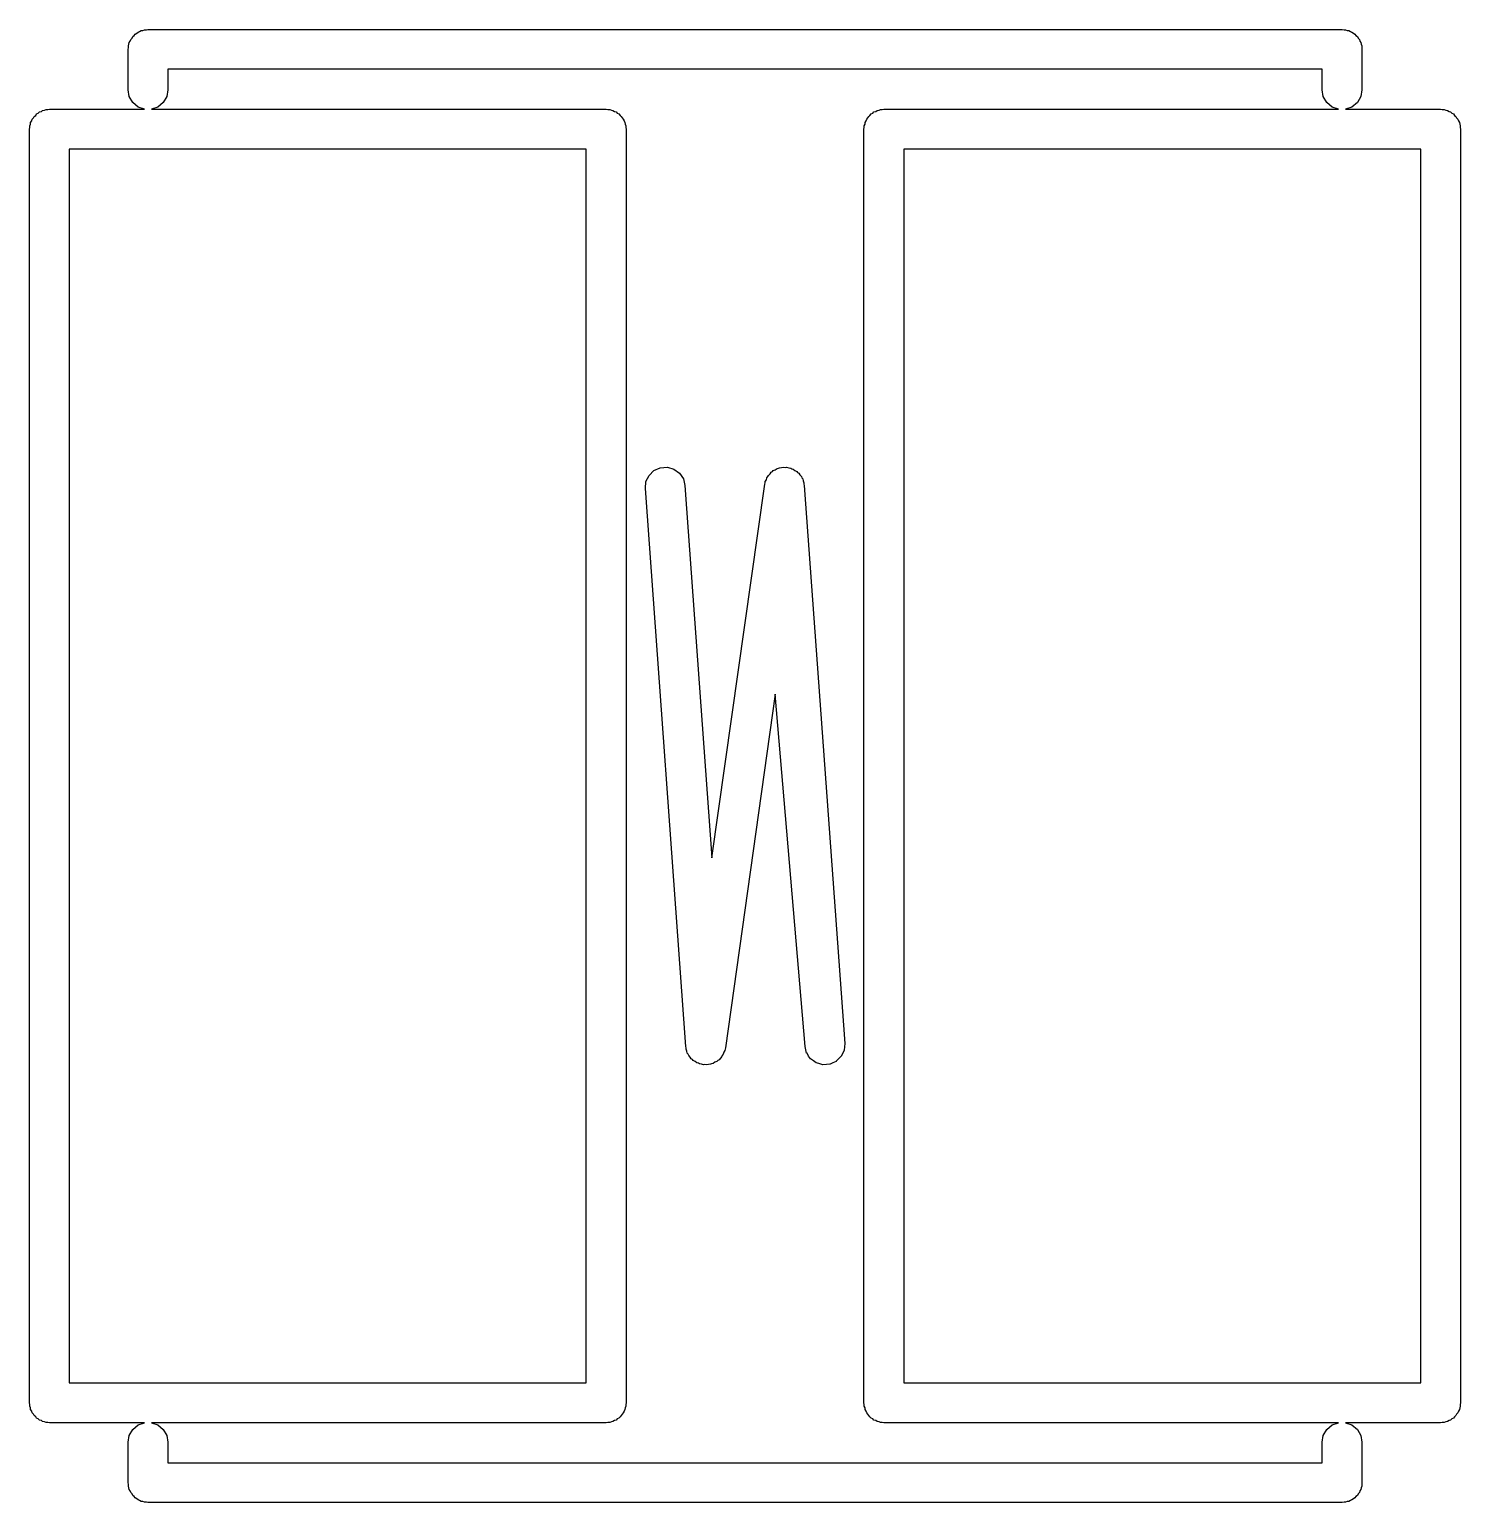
# Model space of a CAD drawing. Extents: x 105.1 to 166.9, y -128.1 to -71.6.
# Drawn here: x 127.695 to 131.293, y -89.346 to -85.644 of the extents above; entities that cross this region are included whole.
import ezdxf

# ---------------------------------------------------------------- set-up
doc = ezdxf.new("R2010")
doc.units = 0
doc.header["$MEASUREMENT"] = 0
doc.layers.add('BLACK', color=7, linetype='CONTINUOUS')

msp = doc.modelspace()

# ---------------------------------------------------------------- linework, layer by layer
at = {"layer": 'Black'}
for p, q in [((127.955, -85.6617), (127.958, -85.6588)), ((127.958, -85.6588), (127.961, -85.6555)), ((127.961, -85.6555), (127.965, -85.6533)), ((127.965, -85.6533), (127.968, -85.6505)), ((127.968, -85.6505), (127.972, -85.649)), ((127.972, -85.649), (127.976, -85.6468)), ((127.976, -85.6468), (127.98, -85.646)), ((127.98, -85.646), (127.984, -85.6446)), ((127.984, -85.6446), (127.989, -85.6446)), ((127.989, -85.6446), (127.993, -85.6438)), ((127.993, -85.6438), (130.995, -85.6438)), ((130.995, -85.6438), (131, -85.6446)), ((131, -85.6446), (131.004, -85.6446)), ((131.004, -85.6446), (131.008, -85.646)), ((131.008, -85.646), (131.012, -85.6468)), ((131.012, -85.6468), (131.016, -85.649)), ((131.016, -85.649), (131.02, -85.6505)), ((131.02, -85.6505), (131.024, -85.6533)), ((131.024, -85.6533), (131.027, -85.6555)), ((131.027, -85.6555), (131.03, -85.6588)), ((131.03, -85.6588), (131.034, -85.6617)), ((127.943, -85.6938), (127.944, -85.6895)), ((127.943, -85.7954), (127.943, -85.6938)), ((127.944, -85.6851), (127.945, -85.681)), ((127.944, -85.6895), (127.944, -85.6851)), ((127.945, -85.681), (127.946, -85.6767)), ((127.946, -85.6767), (127.948, -85.6729)), ((127.948, -85.6729), (127.95, -85.6688)), ((127.95, -85.6688), (127.953, -85.6654)), ((127.953, -85.6654), (127.955, -85.6617)), ((131.034, -85.6617), (131.036, -85.6654)), ((131.036, -85.6654), (131.039, -85.6688)), ((131.039, -85.6688), (131.04, -85.6729)), ((131.04, -85.6729), (131.042, -85.6767)), ((131.042, -85.6767), (131.043, -85.681)), ((131.043, -85.681), (131.045, -85.6851)), ((131.045, -85.6851), (131.045, -85.6895)), ((131.045, -85.6895), (131.045, -85.6938)), ((131.045, -85.6938), (131.045, -85.7954)), ((128.043, -85.7438), (128.043, -85.7954)), ((130.945, -85.7438), (128.043, -85.7438)), ((130.945, -85.7954), (130.945, -85.7438)), ((127.946, -85.8125), (127.943, -85.7954)), ((128.043, -85.7954), (128.04, -85.8125)), ((130.948, -85.8125), (130.945, -85.7954)), ((131.045, -85.7954), (131.042, -85.8125)), ((127.741, -85.8453), (127.745, -85.8445)), ((127.745, -85.8445), (127.984, -85.8445)), ((127.955, -85.8275), (127.946, -85.8125)), ((127.968, -85.8387), (127.955, -85.8275)), ((127.984, -85.8445), (127.968, -85.8387)), ((128.018, -85.8387), (128.002, -85.8445)), ((128.002, -85.8445), (129.145, -85.8445)), ((128.031, -85.8275), (128.018, -85.8387)), ((128.04, -85.8125), (128.031, -85.8275)), ((129.145, -85.8445), (129.149, -85.8453)), ((129.839, -85.8453), (129.843, -85.8445)), ((129.843, -85.8445), (130.986, -85.8445)), ((130.957, -85.8275), (130.948, -85.8125)), ((130.97, -85.8387), (130.957, -85.8275)), ((130.986, -85.8445), (130.97, -85.8387)), ((131.02, -85.8387), (131.004, -85.8445)), ((131.004, -85.8445), (131.243, -85.8445)), ((131.034, -85.8275), (131.02, -85.8387)), ((131.042, -85.8125), (131.034, -85.8275)), ((131.243, -85.8445), (131.247, -85.8453)), ((127.696, -85.8858), (127.698, -85.8817)), ((127.698, -85.8774), (127.701, -85.8736)), ((127.698, -85.8817), (127.698, -85.8774)), ((127.701, -85.8736), (127.702, -85.8695)), ((127.702, -85.8695), (127.705, -85.8662)), ((127.705, -85.8662), (127.707, -85.8624)), ((127.707, -85.8624), (127.711, -85.8596)), ((127.711, -85.8596), (127.713, -85.8562)), ((127.713, -85.8562), (127.717, -85.854)), ((127.717, -85.854), (127.72, -85.8512)), ((127.72, -85.8512), (127.725, -85.8497)), ((127.725, -85.8497), (127.728, -85.8475)), ((127.728, -85.8475), (127.733, -85.8468)), ((127.733, -85.8468), (127.737, -85.8453)), ((127.737, -85.8453), (127.741, -85.8453)), ((129.149, -85.8453), (129.154, -85.8453)), ((129.154, -85.8453), (129.158, -85.8468)), ((129.158, -85.8468), (129.162, -85.8475)), ((129.162, -85.8475), (129.166, -85.8497)), ((129.166, -85.8497), (129.17, -85.8512)), ((129.17, -85.8512), (129.173, -85.854)), ((129.173, -85.854), (129.177, -85.8562)), ((129.177, -85.8562), (129.18, -85.8596)), ((129.18, -85.8596), (129.183, -85.8624)), ((129.183, -85.8624), (129.185, -85.8662)), ((129.185, -85.8662), (129.188, -85.8695)), ((129.188, -85.8695), (129.19, -85.8736)), ((129.19, -85.8736), (129.192, -85.8774)), ((129.192, -85.8774), (129.193, -85.8817)), ((129.193, -85.8817), (129.194, -85.8858)), ((129.794, -85.8858), (129.796, -85.8817)), ((129.796, -85.8774), (129.799, -85.8736)), ((129.796, -85.8817), (129.796, -85.8774)), ((129.799, -85.8736), (129.8, -85.8695)), ((129.8, -85.8695), (129.803, -85.8662)), ((129.803, -85.8662), (129.805, -85.8624)), ((129.805, -85.8624), (129.808, -85.8596)), ((129.808, -85.8596), (129.811, -85.8562)), ((129.811, -85.8562), (129.815, -85.854)), ((129.815, -85.854), (129.818, -85.8512)), ((129.818, -85.8512), (129.823, -85.8497)), ((129.823, -85.8497), (129.826, -85.8475)), ((129.826, -85.8475), (129.831, -85.8468)), ((129.831, -85.8468), (129.835, -85.8453)), ((129.835, -85.8453), (129.839, -85.8453)), ((131.247, -85.8453), (131.252, -85.8453)), ((131.252, -85.8453), (131.256, -85.8468)), ((131.256, -85.8468), (131.26, -85.8475)), ((131.26, -85.8475), (131.264, -85.8497)), ((131.264, -85.8497), (131.268, -85.8512)), ((131.268, -85.8512), (131.271, -85.854)), ((131.271, -85.854), (131.275, -85.8562)), ((131.275, -85.8562), (131.278, -85.8596)), ((131.278, -85.8596), (131.281, -85.8624)), ((131.281, -85.8624), (131.283, -85.8662)), ((131.283, -85.8662), (131.286, -85.8695)), ((131.286, -85.8695), (131.288, -85.8736)), ((131.288, -85.8736), (131.29, -85.8774)), ((131.29, -85.8774), (131.291, -85.8817)), ((131.291, -85.8817), (131.292, -85.8858)), ((127.695, -85.8945), (127.696, -85.8902)), ((127.695, -89.0949), (127.695, -85.8945)), ((127.696, -85.8902), (127.696, -85.8858)), ((129.194, -85.8858), (129.194, -85.8902)), ((129.194, -85.8902), (129.195, -85.8945)), ((129.195, -85.8945), (129.195, -89.0949)), ((129.793, -85.8945), (129.794, -85.8902)), ((129.793, -89.0949), (129.793, -85.8945)), ((129.794, -85.8902), (129.794, -85.8858)), ((131.292, -85.8858), (131.292, -85.8902)), ((131.292, -85.8902), (131.293, -85.8945)), ((131.293, -85.8945), (131.293, -89.0949)), ((127.795, -85.9445), (127.795, -89.0449)), ((129.095, -85.9445), (127.795, -85.9445)), ((129.095, -89.0449), (129.095, -85.9445)), ((129.893, -85.9445), (129.893, -89.0449)), ((131.193, -85.9445), (129.893, -85.9445)), ((131.193, -89.0449), (131.193, -85.9445)), ((129.245, -86.7801), (129.253, -86.7644)), ((129.253, -86.7644), (129.265, -86.7523)), ((129.265, -86.7523), (129.281, -86.7452)), ((129.281, -86.7452), (129.299, -86.744)), ((129.299, -86.744), (129.315, -86.7487)), ((129.315, -86.7487), (129.329, -86.7589)), ((129.329, -86.7589), (129.339, -86.7733)), ((129.549, -86.7702), (129.551, -86.7675)), ((129.551, -86.7675), (129.553, -86.7644)), ((129.553, -86.7644), (129.557, -86.7607)), ((129.557, -86.7607), (129.56, -86.7565)), ((129.56, -86.7565), (129.563, -86.7547)), ((129.563, -86.7547), (129.565, -86.7523)), ((129.565, -86.7523), (129.57, -86.7502)), ((129.57, -86.7502), (129.575, -86.7473)), ((129.575, -86.7473), (129.578, -86.7466)), ((129.578, -86.7466), (129.581, -86.7452)), ((129.581, -86.7452), (129.586, -86.7448)), ((129.586, -86.7448), (129.592, -86.7437)), ((129.592, -86.7437), (129.595, -86.7442)), ((129.595, -86.7442), (129.598, -86.744)), ((129.598, -86.744), (129.604, -86.7454)), ((129.604, -86.7454), (129.609, -86.7462)), ((129.609, -86.7462), (129.612, -86.7478)), ((129.612, -86.7478), (129.615, -86.7487)), ((129.615, -86.7487), (129.619, -86.7518)), ((129.619, -86.7518), (129.624, -86.7543)), ((129.624, -86.7543), (129.626, -86.7569)), ((129.626, -86.7569), (129.629, -86.7589)), ((129.629, -86.7589), (129.632, -86.7633)), ((129.632, -86.7633), (129.636, -86.7673)), ((129.636, -86.7673), (129.637, -86.7704)), ((129.244, -86.7973), (129.245, -86.7801)), ((129.345, -88.1993), (129.244, -86.7973)), ((129.339, -86.7733), (129.343, -86.7901)), ((129.343, -86.7901), (129.411, -87.7252)), ((129.411, -87.7252), (129.544, -86.7867)), ((129.544, -86.7867), (129.545, -86.7835)), ((129.545, -86.7801), (129.548, -86.7753)), ((129.545, -86.7835), (129.545, -86.7801)), ((129.548, -86.7753), (129.549, -86.7702)), ((129.637, -86.7704), (129.639, -86.7733)), ((129.639, -86.7733), (129.64, -86.7784)), ((129.64, -86.7784), (129.642, -86.7834)), ((129.642, -86.7834), (129.642, -86.7868)), ((129.642, -86.7868), (129.643, -86.7901)), ((129.643, -86.7901), (129.745, -88.1921)), ((129.57, -87.3143), (129.445, -88.2027)), ((129.645, -88.1999), (129.57, -87.3143)), ((129.346, -88.2026), (129.345, -88.1993)), ((129.346, -88.206), (129.346, -88.2026)), ((129.348, -88.211), (129.346, -88.206)), ((129.349, -88.2161), (129.348, -88.211)), ((129.443, -88.2094), (129.441, -88.2141)), ((129.444, -88.206), (129.443, -88.2094)), ((129.445, -88.2027), (129.444, -88.206)), ((129.647, -88.208), (129.645, -88.1999)), ((129.649, -88.2161), (129.647, -88.208)), ((129.743, -88.2094), (129.739, -88.2169)), ((129.744, -88.2004), (129.743, -88.2088)), ((129.743, -88.2088), (129.743, -88.209)), ((129.743, -88.209), (129.743, -88.2094)), ((129.745, -88.1921), (129.744, -88.2004)), ((129.351, -88.219), (129.349, -88.2161)), ((129.353, -88.2222), (129.351, -88.219)), ((129.356, -88.2261), (129.353, -88.2222)), ((129.359, -88.2305), (129.356, -88.2261)), ((129.362, -88.2325), (129.359, -88.2305)), ((129.364, -88.2351), (129.362, -88.2325)), ((129.369, -88.2376), (129.364, -88.2351)), ((129.373, -88.2407), (129.369, -88.2376)), ((129.377, -88.2416), (129.373, -88.2407)), ((129.38, -88.2432), (129.377, -88.2416)), ((129.385, -88.244), (129.38, -88.2432)), ((129.39, -88.2454), (129.385, -88.244)), ((129.393, -88.2452), (129.39, -88.2454)), ((129.397, -88.2457), (129.393, -88.2452)), ((129.402, -88.2446), (129.397, -88.2457)), ((129.407, -88.2442), (129.402, -88.2446)), ((129.41, -88.2428), (129.407, -88.2442)), ((129.414, -88.2421), (129.41, -88.2428)), ((129.418, -88.2393), (129.414, -88.2421)), ((129.423, -88.2371), (129.418, -88.2393)), ((129.426, -88.2347), (129.423, -88.2371)), ((129.429, -88.2329), (129.426, -88.2347)), ((129.432, -88.2287), (129.429, -88.2329)), ((129.436, -88.225), (129.432, -88.2287)), ((129.437, -88.2219), (129.436, -88.225)), ((129.439, -88.2192), (129.437, -88.2219)), ((129.441, -88.2141), (129.439, -88.2192)), ((129.649, -88.2164), (129.649, -88.2161)), ((129.65, -88.2167), (129.649, -88.2164)), ((129.654, -88.2236), (129.65, -88.2167)), ((129.659, -88.2305), (129.654, -88.2236)), ((129.659, -88.2307), (129.659, -88.2305)), ((129.659, -88.2309), (129.659, -88.2307)), ((129.666, -88.2357), (129.659, -88.2309)), ((129.673, -88.2407), (129.666, -88.2357)), ((129.673, -88.2408), (129.673, -88.2407)), ((129.674, -88.2409), (129.673, -88.2408)), ((129.682, -88.2431), (129.674, -88.2409)), ((129.69, -88.2454), (129.682, -88.2431)), ((129.699, -88.2448), (129.69, -88.2455)), ((129.69, -88.2455), (129.69, -88.2454)), ((129.69, -88.2454), (129.69, -88.2454)), ((129.707, -88.2442), (129.699, -88.2448)), ((129.708, -88.244), (129.707, -88.2441)), ((129.707, -88.2441), (129.707, -88.2442)), ((129.715, -88.2405), (129.708, -88.244)), ((129.723, -88.2371), (129.715, -88.2405)), ((129.729, -88.2308), (129.723, -88.2367)), ((129.723, -88.2367), (129.723, -88.2369)), ((129.723, -88.2369), (129.723, -88.2371)), ((129.735, -88.225), (129.729, -88.2308)), ((129.736, -88.2247), (129.735, -88.225)), ((129.739, -88.2169), (129.736, -88.2245)), ((129.736, -88.2245), (129.736, -88.2247)), ((127.795, -89.0449), (129.095, -89.0449)), ((129.893, -89.0449), (131.193, -89.0449)), ((127.696, -89.0992), (127.695, -89.0949)), ((127.696, -89.1036), (127.696, -89.0992)), ((129.195, -89.0949), (129.194, -89.0992)), ((129.194, -89.0992), (129.194, -89.1036)), ((129.794, -89.0992), (129.793, -89.0949)), ((129.794, -89.1036), (129.794, -89.0992)), ((131.293, -89.0949), (131.292, -89.0992)), ((131.292, -89.0992), (131.292, -89.1036)), ((127.698, -89.1077), (127.696, -89.1036)), ((127.698, -89.112), (127.698, -89.1077)), ((127.701, -89.1158), (127.698, -89.112)), ((127.702, -89.1199), (127.701, -89.1158)), ((127.705, -89.1233), (127.702, -89.1199)), ((127.707, -89.127), (127.705, -89.1233)), ((127.711, -89.1299), (127.707, -89.127)), ((127.713, -89.1332), (127.711, -89.1299)), ((127.717, -89.1354), (127.713, -89.1332)), ((127.72, -89.1382), (127.717, -89.1354)), ((127.725, -89.1397), (127.72, -89.1382)), ((129.17, -89.1382), (129.166, -89.1397)), ((129.173, -89.1354), (129.17, -89.1382)), ((129.177, -89.1332), (129.173, -89.1354)), ((129.18, -89.1299), (129.177, -89.1332)), ((129.183, -89.127), (129.18, -89.1299)), ((129.185, -89.1233), (129.183, -89.127)), ((129.188, -89.1199), (129.185, -89.1233)), ((129.19, -89.1158), (129.188, -89.1199)), ((129.192, -89.112), (129.19, -89.1158)), ((129.193, -89.1077), (129.192, -89.112)), ((129.194, -89.1036), (129.193, -89.1077)), ((129.796, -89.1077), (129.794, -89.1036)), ((129.796, -89.112), (129.796, -89.1077)), ((129.799, -89.1158), (129.796, -89.112)), ((129.8, -89.1199), (129.799, -89.1158)), ((129.803, -89.1233), (129.8, -89.1199)), ((129.805, -89.127), (129.803, -89.1233)), ((129.808, -89.1299), (129.805, -89.127)), ((129.811, -89.1332), (129.808, -89.1299)), ((129.815, -89.1354), (129.811, -89.1332)), ((129.818, -89.1382), (129.815, -89.1354)), ((129.823, -89.1397), (129.818, -89.1382)), ((131.268, -89.1382), (131.264, -89.1397)), ((131.271, -89.1354), (131.268, -89.1382)), ((131.275, -89.1332), (131.271, -89.1354)), ((131.278, -89.1299), (131.275, -89.1332)), ((131.281, -89.127), (131.278, -89.1299)), ((131.283, -89.1233), (131.281, -89.127)), ((131.286, -89.1199), (131.283, -89.1233)), ((131.288, -89.1158), (131.286, -89.1199)), ((131.29, -89.112), (131.288, -89.1158)), ((131.291, -89.1077), (131.29, -89.112)), ((131.292, -89.1036), (131.291, -89.1077)), ((127.728, -89.1419), (127.725, -89.1397)), ((127.733, -89.1426), (127.728, -89.1419)), ((127.737, -89.1441), (127.733, -89.1426)), ((127.741, -89.1441), (127.737, -89.1441)), ((127.745, -89.1449), (127.741, -89.1441)), ((127.984, -89.1449), (127.745, -89.1449)), ((127.946, -89.1769), (127.955, -89.1619)), ((127.955, -89.1619), (127.968, -89.1507)), ((127.968, -89.1507), (127.984, -89.1449)), ((129.145, -89.1449), (128.002, -89.1449)), ((128.002, -89.1449), (128.018, -89.1507)), ((128.018, -89.1507), (128.031, -89.1619)), ((128.031, -89.1619), (128.04, -89.1769)), ((129.149, -89.1441), (129.145, -89.1449)), ((129.154, -89.1441), (129.149, -89.1441)), ((129.158, -89.1426), (129.154, -89.1441)), ((129.162, -89.1419), (129.158, -89.1426)), ((129.166, -89.1397), (129.162, -89.1419)), ((129.826, -89.1419), (129.823, -89.1397)), ((129.831, -89.1426), (129.826, -89.1419)), ((129.835, -89.1441), (129.831, -89.1426)), ((129.839, -89.1441), (129.835, -89.1441)), ((129.843, -89.1449), (129.839, -89.1441)), ((130.986, -89.1449), (129.843, -89.1449)), ((130.948, -89.1769), (130.957, -89.1619)), ((130.957, -89.1619), (130.97, -89.1507)), ((130.97, -89.1507), (130.986, -89.1449)), ((131.243, -89.1449), (131.004, -89.1449)), ((131.004, -89.1449), (131.02, -89.1507)), ((131.02, -89.1507), (131.034, -89.1619)), ((131.034, -89.1619), (131.042, -89.1769)), ((131.247, -89.1441), (131.243, -89.1449)), ((131.252, -89.1441), (131.247, -89.1441)), ((131.256, -89.1426), (131.252, -89.1441)), ((131.26, -89.1419), (131.256, -89.1426)), ((131.264, -89.1397), (131.26, -89.1419)), ((127.943, -89.194), (127.946, -89.1769)), ((127.943, -89.2956), (127.943, -89.194)), ((128.04, -89.1769), (128.043, -89.194)), ((128.043, -89.194), (128.043, -89.2456)), ((130.945, -89.194), (130.948, -89.1769)), ((130.945, -89.2456), (130.945, -89.194)), ((131.042, -89.1769), (131.045, -89.194)), ((131.045, -89.194), (131.045, -89.2956)), ((128.043, -89.2456), (130.945, -89.2456)), ((127.944, -89.2999), (127.943, -89.2956)), ((127.944, -89.3043), (127.944, -89.2999)), ((127.945, -89.3084), (127.944, -89.3043)), ((127.946, -89.3127), (127.945, -89.3084)), ((127.948, -89.3165), (127.946, -89.3127)), ((127.95, -89.3206), (127.948, -89.3165)), ((127.953, -89.324), (127.95, -89.3206)), ((127.955, -89.3278), (127.953, -89.324)), ((131.036, -89.324), (131.034, -89.3278)), ((131.039, -89.3206), (131.036, -89.324)), ((131.04, -89.3165), (131.039, -89.3206)), ((131.042, -89.3127), (131.04, -89.3165)), ((131.043, -89.3084), (131.042, -89.3127)), ((131.045, -89.3043), (131.043, -89.3084)), ((131.045, -89.2956), (131.045, -89.2999)), ((131.045, -89.2999), (131.045, -89.3043)), ((127.958, -89.3306), (127.955, -89.3278)), ((127.961, -89.3339), (127.958, -89.3306)), ((127.965, -89.3361), (127.961, -89.3339)), ((127.968, -89.3389), (127.965, -89.3361)), ((127.972, -89.3404), (127.968, -89.3389)), ((127.976, -89.3426), (127.972, -89.3404)), ((127.98, -89.3434), (127.976, -89.3426)), ((127.984, -89.3449), (127.98, -89.3434)), ((127.989, -89.3449), (127.984, -89.3449)), ((127.993, -89.3456), (127.989, -89.3449)), ((130.995, -89.3456), (127.993, -89.3456)), ((131, -89.3449), (130.995, -89.3456)), ((131.004, -89.3449), (131, -89.3449)), ((131.008, -89.3434), (131.004, -89.3449)), ((131.012, -89.3426), (131.008, -89.3434)), ((131.016, -89.3404), (131.012, -89.3426)), ((131.02, -89.3389), (131.016, -89.3404)), ((131.024, -89.3361), (131.02, -89.3389)), ((131.027, -89.3339), (131.024, -89.3361)), ((131.03, -89.3306), (131.027, -89.3339)), ((131.034, -89.3278), (131.03, -89.3306))]:
    msp.add_line(p, q, dxfattribs=at)

doc.saveas('drawing.dxf')
